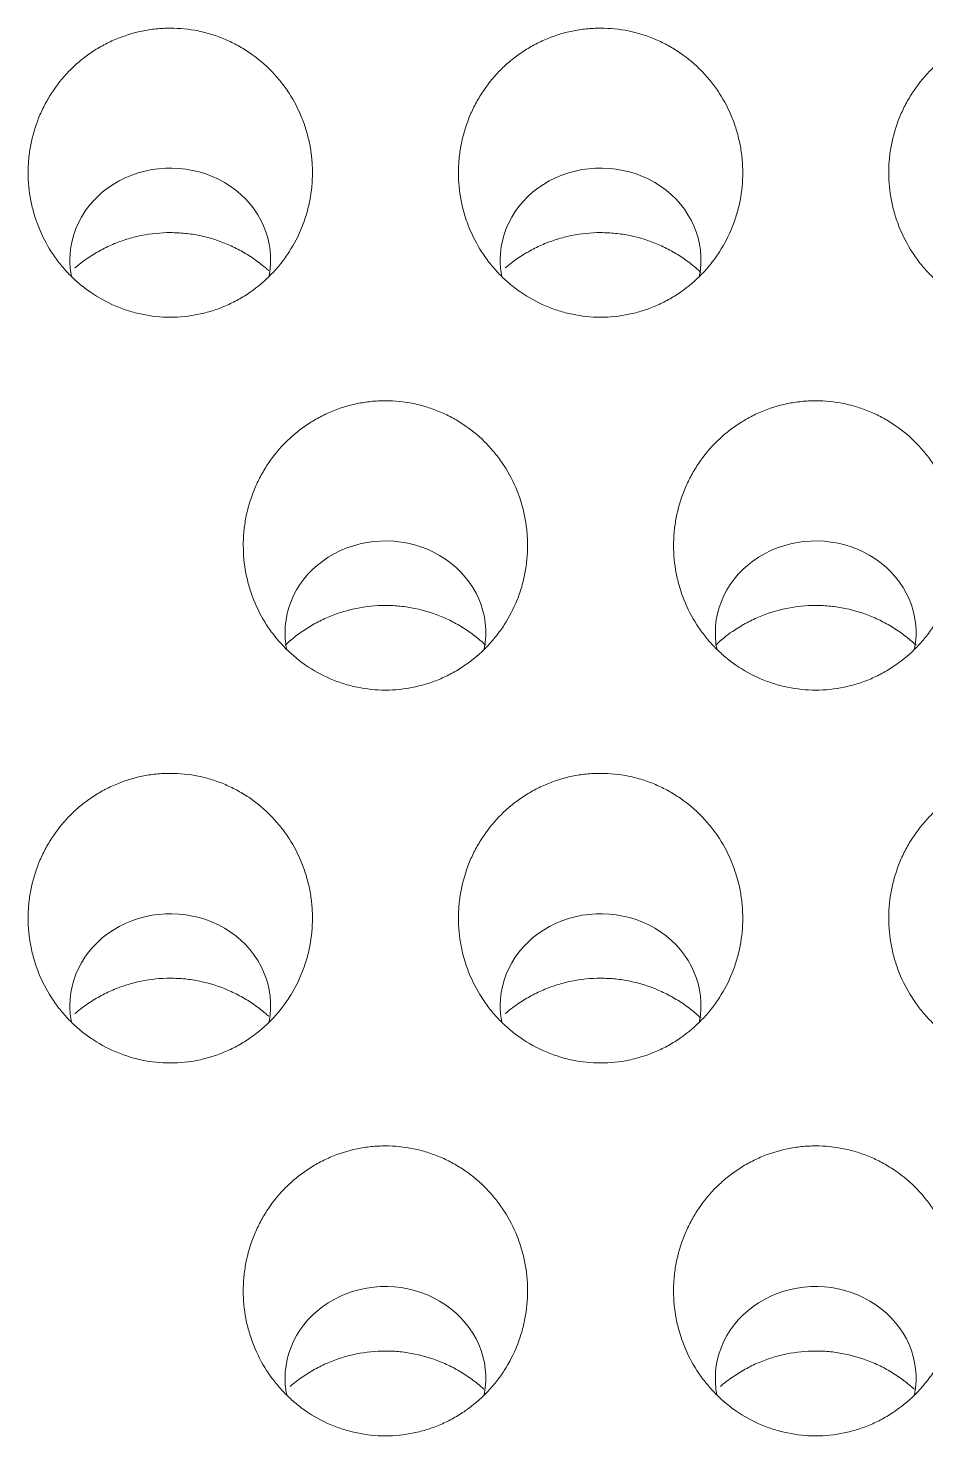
# Model space of a CAD drawing. Header units: millimetres. Extents: x 70151 to 230897, y 35202 to 113211.
# Drawn here: x 179191.67 to 179197.91, y 69203.01 to 69212.78 of the extents above; entities that cross this region are included whole.
import ezdxf

# ---------------------------------------------------------------- set-up
doc = ezdxf.new("R2010")
doc.units = ezdxf.units.MM
doc.header["$LTSCALE"] = 50
doc.layers.add('2-con', color=2, linetype='Continuous')
doc.layers.add('mark-B', color=2, linetype='Continuous', lineweight=20)

# ---------------------------------------------------------------- blocks, each defined once
blk = doc.blocks.new('무풍1WAY 대형')
at = {"layer": 'mark-B'}
for centre, start_param, end_param in [((-542.2275, -443.9593), 2.965663, 6.283185), ((-542.2275, -443.9593), 0, 0.184179), ((-539.2399, -443.9593), 2.965663, 6.283185), ((-539.2399, -443.9593), 0, 0.184179), ((-540.7337, -446.5465), 2.965959, 6.283185), ((-540.7337, -446.5465), 0, 0.183883), ((-537.7461, -446.5465), 2.965959, 6.283185), ((-537.7461, -446.5465), 0, 0.183883), ((-542.2275, -449.1338), 2.966255, 6.283185), ((-542.2275, -449.1338), 0, 0.183485), ((-539.2399, -449.1338), 2.966255, 6.283185), ((-539.2399, -449.1338), 0, 0.183485), ((-540.7337, -451.7211), 2.966544, 6.283185), ((-540.7337, -451.7211), 0, 0.183096), ((-537.7461, -451.7211), 2.966544, 6.283185), ((-537.7461, -451.7211), 0, 0.183096)]:
    blk.add_ellipse(centre, major_axis=(0.6971, 0), ratio=0.913545, start_param=start_param, end_param=end_param, dxfattribs=at)
for points, knots in [([(-542.2275, -443.5598), (-542.2938, -443.5598), (-542.3594, -443.5666), (-542.4568, -443.5868), (-542.4887, -443.5951), (-542.5511, -443.6149), (-542.6122, -443.6377), (-542.6709, -443.6665), (-542.7283, -443.6984), (-542.7564, -443.7159), (-542.8371, -443.772), (-542.8865, -443.8142), (-542.9541, -443.8844), (-542.9756, -443.909), (-543.0164, -443.9606), (-543.0353, -443.9871), (-543.0879, -444.0689), (-543.1175, -444.1264), (-543.1476, -444.2018), (-543.1533, -444.217), (-543.164, -444.2479), (-543.1689, -444.2635), (-543.1826, -444.3104), (-543.1902, -444.3418), (-543.2084, -444.4369), (-543.2145, -444.5011), (-543.2145, -444.5826), (-543.2141, -444.599), (-543.2125, -444.6315), (-543.2114, -444.6476), (-543.2067, -444.696), (-543.1976, -444.7599), (-543.1786, -444.8384), (-543.1638, -444.8848), (-543.1531, -444.9157), (-543.1474, -444.931), (-543.1171, -445.0067), (-543.0874, -445.0642), (-543.0346, -445.146), (-543.0157, -445.1725), (-542.9851, -445.211), (-542.9746, -445.2237), (-542.953, -445.2483), (-542.942, -445.2603), (-542.8854, -445.3188), (-542.8359, -445.361), (-542.7549, -445.417), (-542.7268, -445.4345), (-542.6693, -445.4662), (-542.6106, -445.4949), (-542.534, -445.5233), (-542.4866, -445.5369), (-542.4546, -445.5452), (-542.4384, -445.5489), (-542.3576, -445.5655), (-542.2925, -445.572), (-542.1942, -445.572), (-542.1613, -445.5703), (-542.0953, -445.5635), (-542.0628, -445.5585), (-541.9666, -445.5385), (-541.9044, -445.5189), (-541.8288, -445.4865), (-541.8138, -445.4796), (-541.7841, -445.465), (-541.7696, -445.4574), (-541.7266, -445.4335), (-541.6713, -445.3991), (-541.6069, -445.3495), (-541.5704, -445.3169), (-541.5465, -445.2945), (-541.5348, -445.2829), (-541.4778, -445.2238), (-541.4376, -445.1729), (-541.385, -445.0913), (-541.3688, -445.0633), (-541.339, -445.0054), (-541.3253, -444.9755), (-541.2891, -444.8849), (-541.2711, -444.823), (-541.2528, -444.7278), (-541.2482, -444.6958), (-541.2435, -444.647), (-541.2424, -444.6307), (-541.2408, -444.5983), (-541.2404, -444.5821), (-541.2405, -444.5012), (-541.2465, -444.4371), (-541.2618, -444.3575), (-541.2652, -444.3416), (-541.2729, -444.3098), (-541.2771, -444.294), (-541.2908, -444.2472), (-541.3014, -444.2165), (-541.3374, -444.1265), (-541.367, -444.0688), (-541.4114, -444), (-541.4206, -443.9864), (-541.4396, -443.9598), (-541.4494, -443.9468), (-541.4797, -443.9086), (-541.5224, -443.8597), (-541.5698, -443.815), (-541.6073, -443.7832), (-541.6201, -443.7728), (-541.6462, -443.7527), (-541.6594, -443.743), (-541.7267, -443.6964), (-541.7838, -443.6648), (-541.8591, -443.6324), (-541.8743, -443.6263), (-541.9052, -443.6148), (-541.9209, -443.6094), (-541.9681, -443.5946), (-541.9999, -443.5864), (-542.096, -443.5666), (-542.1611, -443.5598), (-542.2275, -443.5598)], [0, 0, 0, 0, 0.03125, 0.03125, 0.046875, 0.046875, 0.0625, 0.078125, 0.078125, 0.09375, 0.09375, 0.125, 0.125, 0.140625, 0.140625, 0.15625, 0.15625, 0.1875, 0.1875, 0.195313, 0.195313, 0.203125, 0.203125, 0.21875, 0.21875, 0.25, 0.25, 0.257813, 0.257813, 0.265625, 0.265625, 0.28125, 0.296875, 0.304688, 0.304688, 0.3125, 0.3125, 0.34375, 0.34375, 0.359375, 0.359375, 0.367188, 0.367188, 0.375, 0.375, 0.40625, 0.40625, 0.421875, 0.421875, 0.4375, 0.453125, 0.460938, 0.460938, 0.46875, 0.46875, 0.5, 0.5, 0.515625, 0.515625, 0.53125, 0.53125, 0.5625, 0.5625, 0.570313, 0.570313, 0.578125, 0.578125, 0.59375, 0.609375, 0.617188, 0.617188, 0.625, 0.625, 0.65625, 0.65625, 0.671875, 0.671875, 0.6875, 0.6875, 0.71875, 0.71875, 0.734375, 0.734375, 0.742188, 0.742188, 0.75, 0.75, 0.78125, 0.78125, 0.789063, 0.789063, 0.796875, 0.796875, 0.8125, 0.8125, 0.84375, 0.84375, 0.851563, 0.851563, 0.859375, 0.859375, 0.875, 0.890625, 0.890625, 0.898438, 0.898438, 0.90625, 0.90625, 0.9375, 0.9375, 0.945313, 0.945313, 0.953125, 0.953125, 0.96875, 0.96875, 1, 1, 1, 1]), ([(-539.2399, -443.5598), (-539.3063, -443.5598), (-539.3719, -443.5666), (-539.4693, -443.5868), (-539.5011, -443.5951), (-539.5635, -443.6149), (-539.6247, -443.6377), (-539.6833, -443.6665), (-539.7407, -443.6984), (-539.7689, -443.7159), (-539.8495, -443.772), (-539.8989, -443.8142), (-539.9666, -443.8844), (-539.9881, -443.909), (-540.0288, -443.9606), (-540.0478, -443.9871), (-540.1004, -444.0689), (-540.13, -444.1264), (-540.1601, -444.2018), (-540.1658, -444.217), (-540.1764, -444.2479), (-540.1814, -444.2635), (-540.1951, -444.3104), (-540.2026, -444.3418), (-540.2208, -444.4369), (-540.2269, -444.5011), (-540.2269, -444.5826), (-540.2265, -444.599), (-540.225, -444.6315), (-540.2238, -444.6476), (-540.2192, -444.696), (-540.21, -444.7599), (-540.191, -444.8384), (-540.1762, -444.8848), (-540.1656, -444.9157), (-540.1599, -444.931), (-540.1296, -445.0067), (-540.0998, -445.0642), (-540.0471, -445.146), (-540.0281, -445.1725), (-539.9976, -445.211), (-539.987, -445.2237), (-539.9655, -445.2483), (-539.9544, -445.2603), (-539.8979, -445.3188), (-539.8483, -445.361), (-539.7674, -445.417), (-539.7392, -445.4345), (-539.6818, -445.4662), (-539.6231, -445.4949), (-539.5465, -445.5233), (-539.499, -445.5369), (-539.467, -445.5452), (-539.4509, -445.5489), (-539.37, -445.5655), (-539.3049, -445.572), (-539.2066, -445.572), (-539.1738, -445.5703), (-539.1078, -445.5635), (-539.0753, -445.5585), (-538.9791, -445.5385), (-538.9168, -445.5189), (-538.8413, -445.4865), (-538.8262, -445.4796), (-538.7966, -445.465), (-538.782, -445.4574), (-538.7391, -445.4335), (-538.6837, -445.3991), (-538.6193, -445.3495), (-538.5828, -445.3169), (-538.559, -445.2945), (-538.5472, -445.2829), (-538.4902, -445.2238), (-538.4501, -445.1729), (-538.3975, -445.0913), (-538.3813, -445.0633), (-538.3514, -445.0054), (-538.3378, -444.9755), (-538.3016, -444.8849), (-538.2835, -444.823), (-538.2652, -444.7278), (-538.2606, -444.6958), (-538.256, -444.647), (-538.2548, -444.6307), (-538.2533, -444.5983), (-538.2529, -444.5821), (-538.2529, -444.5012), (-538.259, -444.4371), (-538.2742, -444.3575), (-538.2777, -444.3416), (-538.2853, -444.3098), (-538.2895, -444.294), (-538.3033, -444.2472), (-538.3139, -444.2165), (-538.3498, -444.1265), (-538.3794, -444.0688), (-538.4238, -444), (-538.433, -443.9864), (-538.452, -443.9598), (-538.4618, -443.9468), (-538.4921, -443.9086), (-538.5348, -443.8597), (-538.5823, -443.815), (-538.6197, -443.7832), (-538.6325, -443.7728), (-538.6586, -443.7527), (-538.6719, -443.743), (-538.7392, -443.6964), (-538.7962, -443.6648), (-538.8715, -443.6324), (-538.8868, -443.6263), (-538.9177, -443.6148), (-538.9334, -443.6094), (-538.9806, -443.5946), (-539.0123, -443.5864), (-539.1084, -443.5666), (-539.1736, -443.5598), (-539.2399, -443.5598)], [0, 0, 0, 0, 0.03125, 0.03125, 0.046875, 0.046875, 0.0625, 0.078125, 0.078125, 0.09375, 0.09375, 0.125, 0.125, 0.140625, 0.140625, 0.15625, 0.15625, 0.1875, 0.1875, 0.195312, 0.195312, 0.203125, 0.203125, 0.21875, 0.21875, 0.25, 0.25, 0.257812, 0.257812, 0.265625, 0.265625, 0.28125, 0.296875, 0.304687, 0.304687, 0.3125, 0.3125, 0.34375, 0.34375, 0.359375, 0.359375, 0.367187, 0.367187, 0.375, 0.375, 0.40625, 0.40625, 0.421875, 0.421875, 0.4375, 0.453125, 0.460937, 0.460937, 0.46875, 0.46875, 0.5, 0.5, 0.515625, 0.515625, 0.53125, 0.53125, 0.5625, 0.5625, 0.570312, 0.570312, 0.578125, 0.578125, 0.59375, 0.609375, 0.617187, 0.617187, 0.625, 0.625, 0.65625, 0.65625, 0.671875, 0.671875, 0.6875, 0.6875, 0.71875, 0.71875, 0.734375, 0.734375, 0.742187, 0.742187, 0.75, 0.75, 0.78125, 0.78125, 0.789062, 0.789062, 0.796875, 0.796875, 0.8125, 0.8125, 0.84375, 0.84375, 0.851562, 0.851562, 0.859375, 0.859375, 0.875, 0.890625, 0.890625, 0.898438, 0.898438, 0.90625, 0.90625, 0.9375, 0.9375, 0.945313, 0.945313, 0.953125, 0.953125, 0.96875, 0.96875, 1, 1, 1, 1]), ([(-541.5654, -443.9029), (-541.5922, -443.9258), (-541.6202, -443.9474), (-541.6636, -443.9774), (-541.678, -443.9868), (-541.7072, -444.0049), (-541.722, -444.0136), (-541.7669, -444.0384), (-541.8281, -444.0683), (-541.908, -444.0978), (-541.9574, -444.112), (-541.9908, -444.1206), (-542.0076, -444.1245), (-542.0918, -444.1418), (-542.1597, -444.1486), (-542.2622, -444.1485), (-542.2964, -444.1468), (-542.3652, -444.1397), (-542.3991, -444.1345), (-542.4993, -444.1137), (-542.5643, -444.0933), (-542.643, -444.0595), (-542.6587, -444.0523), (-542.6896, -444.0371), (-542.7048, -444.0292), (-542.7496, -444.0043), (-542.8072, -443.9684), (-542.8693, -443.9208), (-542.9028, -443.8914), (-542.9106, -443.8843)], [0, 0, 0, 0, 0.072539, 0.072539, 0.10738, 0.10738, 0.142221, 0.142221, 0.211902, 0.281583, 0.316424, 0.316424, 0.351265, 0.351265, 0.490628, 0.490628, 0.560309, 0.560309, 0.629991, 0.629991, 0.769354, 0.769354, 0.804194, 0.804194, 0.839035, 0.839035, 0.908716, 0.978398, 1, 1, 1, 1]), ([(-538.5778, -443.9029), (-538.6047, -443.9258), (-538.6327, -443.9474), (-538.676, -443.9774), (-538.6904, -443.9868), (-538.7197, -444.0049), (-538.7344, -444.0136), (-538.7793, -444.0384), (-538.8405, -444.0683), (-538.9204, -444.0978), (-538.9699, -444.112), (-539.0032, -444.1206), (-539.0201, -444.1245), (-539.1043, -444.1418), (-539.1721, -444.1486), (-539.2746, -444.1485), (-539.3089, -444.1468), (-539.3777, -444.1397), (-539.4115, -444.1345), (-539.5118, -444.1137), (-539.5767, -444.0933), (-539.6555, -444.0595), (-539.6711, -444.0523), (-539.702, -444.0371), (-539.7172, -444.0292), (-539.762, -444.0043), (-539.8197, -443.9684), (-539.8818, -443.9208), (-539.9153, -443.8914), (-539.9231, -443.8843)], [0, 0, 0, 0, 0.072539, 0.072539, 0.10738, 0.10738, 0.142221, 0.142221, 0.211902, 0.281583, 0.316424, 0.316424, 0.351265, 0.351265, 0.490628, 0.490628, 0.560309, 0.560309, 0.629991, 0.629991, 0.769354, 0.769354, 0.804194, 0.804194, 0.839035, 0.839035, 0.908716, 0.978398, 1, 1, 1, 1]), ([(-543.7212, -446.1475), (-543.7876, -446.1475), (-543.8532, -446.1543), (-543.9505, -446.1744), (-543.9823, -446.1828), (-544.0447, -446.2025), (-544.1059, -446.2252), (-544.1645, -446.254), (-544.2219, -446.2858), (-544.25, -446.3034), (-544.3307, -446.3593), (-544.3801, -446.4015), (-544.4478, -446.4716), (-544.4693, -446.4962), (-544.5101, -446.5477), (-544.529, -446.5742), (-544.5816, -446.656), (-544.6112, -446.7134), (-544.6414, -446.7887), (-544.647, -446.804), (-544.6577, -446.8348), (-544.6626, -446.8504), (-544.6763, -446.8972), (-544.6839, -446.9286), (-544.7021, -447.0236), (-544.7082, -447.0878), (-544.7082, -447.1692), (-544.7078, -447.1856), (-544.7063, -447.218), (-544.7051, -447.2342), (-544.7005, -447.2825), (-544.6913, -447.3463), (-544.6723, -447.4248), (-544.6575, -447.4712), (-544.6468, -447.502), (-544.6411, -447.5174), (-544.6108, -447.593), (-544.5811, -447.6504), (-544.5283, -447.7321), (-544.5093, -447.7586), (-544.4788, -447.7971), (-544.4682, -447.8097), (-544.4467, -447.8343), (-544.4356, -447.8463), (-544.379, -447.9048), (-544.3295, -447.9469), (-544.2621, -447.9935), (-544.2483, -448.0025), (-544.2202, -448.0199), (-544.206, -448.0282), (-544.163, -448.0519), (-544.1043, -448.0806), (-544.0277, -448.1089), (-543.9802, -448.1225), (-543.9483, -448.1308), (-543.9321, -448.1345), (-543.8513, -448.1511), (-543.7862, -448.1576), (-543.688, -448.1575), (-543.6551, -448.1559), (-543.5892, -448.1491), (-543.5566, -448.1441), (-543.4605, -448.1242), (-543.3982, -448.1046), (-543.3227, -448.0722), (-543.3077, -448.0653), (-543.2781, -448.0507), (-543.2635, -448.0431), (-543.2205, -448.0193), (-543.1652, -447.9849), (-543.1008, -447.9354), (-543.0643, -447.9028), (-543.0404, -447.8805), (-543.0287, -447.8689), (-542.9717, -447.8098), (-542.9315, -447.759), (-542.8789, -447.6775), (-542.8627, -447.6495), (-542.8328, -447.5917), (-542.8191, -447.5618), (-542.783, -447.4713), (-542.7649, -447.4094), (-542.7466, -447.3143), (-542.742, -447.2823), (-542.7373, -447.2336), (-542.7362, -447.2173), (-542.7346, -447.1849), (-542.7343, -447.1687), (-542.7343, -447.0879), (-542.7403, -447.0238), (-542.7556, -446.9442), (-542.759, -446.9283), (-542.7667, -446.8966), (-542.7709, -446.8808), (-542.7846, -446.834), (-542.7952, -446.8034), (-542.8312, -446.7134), (-542.8609, -446.6559), (-542.9052, -446.5871), (-542.9145, -446.5735), (-542.9335, -446.547), (-542.9433, -446.534), (-542.9736, -446.4958), (-543.0163, -446.4469), (-543.0638, -446.4023), (-543.1012, -446.3705), (-543.114, -446.3602), (-543.1401, -446.3401), (-543.1534, -446.3304), (-543.2207, -446.2839), (-543.2777, -446.2523), (-543.3529, -446.22), (-543.3682, -446.2139), (-543.3991, -446.2024), (-543.4148, -446.1971), (-543.462, -446.1822), (-543.4937, -446.174), (-543.5898, -446.1543), (-543.6549, -446.1475), (-543.7212, -446.1475)], [0, 0, 0, 0, 0.03125, 0.03125, 0.046875, 0.046875, 0.0625, 0.078125, 0.078125, 0.09375, 0.09375, 0.125, 0.125, 0.140625, 0.140625, 0.15625, 0.15625, 0.1875, 0.1875, 0.195312, 0.195312, 0.203125, 0.203125, 0.21875, 0.21875, 0.25, 0.25, 0.257812, 0.257812, 0.265625, 0.265625, 0.28125, 0.296875, 0.304687, 0.304687, 0.3125, 0.3125, 0.34375, 0.34375, 0.359375, 0.359375, 0.367187, 0.367187, 0.375, 0.375, 0.40625, 0.40625, 0.414062, 0.414062, 0.421875, 0.421875, 0.4375, 0.453125, 0.460937, 0.460937, 0.46875, 0.46875, 0.5, 0.5, 0.515625, 0.515625, 0.53125, 0.53125, 0.5625, 0.5625, 0.570312, 0.570312, 0.578125, 0.578125, 0.59375, 0.609375, 0.617187, 0.617187, 0.625, 0.625, 0.65625, 0.65625, 0.671875, 0.671875, 0.6875, 0.6875, 0.71875, 0.71875, 0.734375, 0.734375, 0.742187, 0.742187, 0.75, 0.75, 0.78125, 0.78125, 0.789062, 0.789062, 0.796875, 0.796875, 0.8125, 0.8125, 0.84375, 0.84375, 0.851562, 0.851562, 0.859375, 0.859375, 0.875, 0.890625, 0.890625, 0.898437, 0.898437, 0.90625, 0.90625, 0.9375, 0.9375, 0.945312, 0.945312, 0.953125, 0.953125, 0.96875, 0.96875, 1, 1, 1, 1]), ([(-540.7337, -446.1475), (-540.8, -446.1475), (-540.8656, -446.1543), (-540.9629, -446.1744), (-540.9948, -446.1828), (-541.0572, -446.2025), (-541.1183, -446.2252), (-541.177, -446.254), (-541.2343, -446.2858), (-541.2625, -446.3034), (-541.3432, -446.3593), (-541.3926, -446.4015), (-541.4602, -446.4716), (-541.4817, -446.4962), (-541.5225, -446.5477), (-541.5414, -446.5742), (-541.5941, -446.656), (-541.6237, -446.7134), (-541.6538, -446.7887), (-541.6595, -446.804), (-541.6701, -446.8348), (-541.6751, -446.8504), (-541.6888, -446.8972), (-541.6964, -446.9286), (-541.7145, -447.0236), (-541.7207, -447.0878), (-541.7207, -447.1692), (-541.7203, -447.1856), (-541.7187, -447.218), (-541.7176, -447.2342), (-541.7129, -447.2825), (-541.7037, -447.3463), (-541.6848, -447.4248), (-541.6699, -447.4712), (-541.6593, -447.502), (-541.6536, -447.5174), (-541.6232, -447.593), (-541.5935, -447.6504), (-541.5408, -447.7321), (-541.5218, -447.7586), (-541.4912, -447.7971), (-541.4807, -447.8097), (-541.4591, -447.8343), (-541.4481, -447.8463), (-541.3915, -447.9048), (-541.3419, -447.9469), (-541.2745, -447.9935), (-541.2607, -448.0025), (-541.2327, -448.0199), (-541.2185, -448.0282), (-541.1754, -448.0519), (-541.1167, -448.0806), (-541.0401, -448.1089), (-540.9927, -448.1225), (-540.9607, -448.1308), (-540.9446, -448.1345), (-540.8638, -448.1511), (-540.7987, -448.1576), (-540.7004, -448.1575), (-540.6676, -448.1559), (-540.6016, -448.1491), (-540.5691, -448.1441), (-540.473, -448.1242), (-540.4107, -448.1046), (-540.3352, -448.0722), (-540.3201, -448.0653), (-540.2905, -448.0507), (-540.2759, -448.0431), (-540.233, -448.0193), (-540.1777, -447.9849), (-540.1132, -447.9354), (-540.0767, -447.9028), (-540.0529, -447.8805), (-540.0411, -447.8689), (-539.9841, -447.8098), (-539.9439, -447.759), (-539.8914, -447.6775), (-539.8751, -447.6495), (-539.8453, -447.5917), (-539.8316, -447.5618), (-539.7954, -447.4713), (-539.7773, -447.4094), (-539.759, -447.3143), (-539.7544, -447.2823), (-539.7498, -447.2336), (-539.7486, -447.2173), (-539.7471, -447.1849), (-539.7467, -447.1687), (-539.7467, -447.0879), (-539.7528, -447.0238), (-539.7681, -446.9442), (-539.7715, -446.9283), (-539.7791, -446.8966), (-539.7834, -446.8808), (-539.7971, -446.834), (-539.8077, -446.8034), (-539.8437, -446.7134), (-539.8733, -446.6559), (-539.9177, -446.5871), (-539.9269, -446.5735), (-539.9459, -446.547), (-539.9557, -446.534), (-539.986, -446.4958), (-540.0288, -446.4469), (-540.0762, -446.4023), (-540.1136, -446.3705), (-540.1264, -446.3602), (-540.1525, -446.3401), (-540.1658, -446.3304), (-540.2331, -446.2839), (-540.2901, -446.2523), (-540.3654, -446.22), (-540.3806, -446.2139), (-540.4116, -446.2024), (-540.4273, -446.1971), (-540.4744, -446.1822), (-540.5062, -446.174), (-540.6022, -446.1543), (-540.6674, -446.1475), (-540.7337, -446.1475)], [0, 0, 0, 0, 0.03125, 0.03125, 0.046875, 0.046875, 0.0625, 0.078125, 0.078125, 0.09375, 0.09375, 0.125, 0.125, 0.140625, 0.140625, 0.15625, 0.15625, 0.1875, 0.1875, 0.195313, 0.195313, 0.203125, 0.203125, 0.21875, 0.21875, 0.25, 0.25, 0.257813, 0.257813, 0.265625, 0.265625, 0.28125, 0.296875, 0.304688, 0.304688, 0.3125, 0.3125, 0.34375, 0.34375, 0.359375, 0.359375, 0.367188, 0.367188, 0.375, 0.375, 0.40625, 0.40625, 0.414063, 0.414063, 0.421875, 0.421875, 0.4375, 0.453125, 0.460938, 0.460938, 0.46875, 0.46875, 0.5, 0.5, 0.515625, 0.515625, 0.53125, 0.53125, 0.5625, 0.5625, 0.570313, 0.570313, 0.578125, 0.578125, 0.59375, 0.609375, 0.617188, 0.617188, 0.625, 0.625, 0.65625, 0.65625, 0.671875, 0.671875, 0.6875, 0.6875, 0.71875, 0.71875, 0.734375, 0.734375, 0.742188, 0.742188, 0.75, 0.75, 0.78125, 0.78125, 0.789063, 0.789063, 0.796875, 0.796875, 0.8125, 0.8125, 0.84375, 0.84375, 0.851563, 0.851563, 0.859375, 0.859375, 0.875, 0.890625, 0.890625, 0.898438, 0.898438, 0.90625, 0.90625, 0.9375, 0.9375, 0.945313, 0.945313, 0.953125, 0.953125, 0.96875, 0.96875, 1, 1, 1, 1]), ([(-537.7461, -446.1475), (-537.8125, -446.1475), (-537.8781, -446.1543), (-537.9754, -446.1744), (-538.0073, -446.1828), (-538.0696, -446.2025), (-538.1308, -446.2252), (-538.1894, -446.254), (-538.2468, -446.2858), (-538.2749, -446.3034), (-538.3556, -446.3593), (-538.405, -446.4015), (-538.4727, -446.4716), (-538.4942, -446.4962), (-538.535, -446.5477), (-538.5539, -446.5742), (-538.6065, -446.656), (-538.6361, -446.7134), (-538.6663, -446.7887), (-538.6719, -446.804), (-538.6826, -446.8348), (-538.6876, -446.8504), (-538.7012, -446.8972), (-538.7088, -446.9286), (-538.727, -447.0236), (-538.7331, -447.0878), (-538.7331, -447.1692), (-538.7327, -447.1856), (-538.7312, -447.218), (-538.73, -447.2342), (-538.7254, -447.2825), (-538.7162, -447.3463), (-538.6972, -447.4248), (-538.6824, -447.4712), (-538.6717, -447.502), (-538.666, -447.5174), (-538.6357, -447.593), (-538.606, -447.6504), (-538.5532, -447.7321), (-538.5343, -447.7586), (-538.5037, -447.7971), (-538.4931, -447.8097), (-538.4716, -447.8343), (-538.4605, -447.8463), (-538.4039, -447.9048), (-538.3544, -447.9469), (-538.287, -447.9935), (-538.2732, -448.0025), (-538.2451, -448.0199), (-538.2309, -448.0282), (-538.1879, -448.0519), (-538.1292, -448.0806), (-538.0526, -448.1089), (-538.0052, -448.1225), (-537.9732, -448.1308), (-537.957, -448.1345), (-537.8762, -448.1511), (-537.8112, -448.1576), (-537.7129, -448.1575), (-537.68, -448.1559), (-537.6141, -448.1491), (-537.5816, -448.1441), (-537.4854, -448.1242), (-537.4231, -448.1046), (-537.3476, -448.0722), (-537.3326, -448.0653), (-537.303, -448.0507), (-537.2884, -448.0431), (-537.2454, -448.0193), (-537.1901, -447.9849), (-537.1257, -447.9354), (-537.0892, -447.9028), (-537.0653, -447.8805), (-537.0536, -447.8689), (-536.9966, -447.8098), (-536.9564, -447.759), (-536.9038, -447.6775), (-536.8876, -447.6495), (-536.8577, -447.5917), (-536.8441, -447.5618), (-536.8079, -447.4713), (-536.7898, -447.4094), (-536.7715, -447.3143), (-536.7669, -447.2823), (-536.7622, -447.2336), (-536.7611, -447.2173), (-536.7595, -447.1849), (-536.7592, -447.1687), (-536.7592, -447.0879), (-536.7652, -447.0238), (-536.7805, -446.9442), (-536.7839, -446.9283), (-536.7916, -446.8966), (-536.7958, -446.8808), (-536.8096, -446.834), (-536.8201, -446.8034), (-536.8561, -446.7134), (-536.8858, -446.6559), (-536.9301, -446.5871), (-536.9394, -446.5735), (-536.9584, -446.547), (-536.9682, -446.534), (-536.9985, -446.4958), (-537.0412, -446.4469), (-537.0887, -446.4023), (-537.1261, -446.3705), (-537.1389, -446.3602), (-537.165, -446.3401), (-537.1783, -446.3304), (-537.2456, -446.2839), (-537.3026, -446.2523), (-537.3778, -446.22), (-537.3931, -446.2139), (-537.424, -446.2024), (-537.4397, -446.1971), (-537.4869, -446.1822), (-537.5186, -446.174), (-537.6147, -446.1543), (-537.6798, -446.1475), (-537.7461, -446.1475)], [0, 0, 0, 0, 0.03125, 0.03125, 0.046875, 0.046875, 0.0625, 0.078125, 0.078125, 0.09375, 0.09375, 0.125, 0.125, 0.140625, 0.140625, 0.15625, 0.15625, 0.1875, 0.1875, 0.195313, 0.195313, 0.203125, 0.203125, 0.21875, 0.21875, 0.25, 0.25, 0.257813, 0.257813, 0.265625, 0.265625, 0.28125, 0.296875, 0.304688, 0.304688, 0.3125, 0.3125, 0.34375, 0.34375, 0.359375, 0.359375, 0.367188, 0.367188, 0.375, 0.375, 0.40625, 0.40625, 0.414063, 0.414063, 0.421875, 0.421875, 0.4375, 0.453125, 0.460938, 0.460938, 0.46875, 0.46875, 0.5, 0.5, 0.515625, 0.515625, 0.53125, 0.53125, 0.5625, 0.5625, 0.570313, 0.570313, 0.578125, 0.578125, 0.59375, 0.609375, 0.617188, 0.617188, 0.625, 0.625, 0.65625, 0.65625, 0.671875, 0.671875, 0.6875, 0.6875, 0.71875, 0.71875, 0.734375, 0.734375, 0.742188, 0.742188, 0.75, 0.75, 0.78125, 0.78125, 0.789063, 0.789063, 0.796875, 0.796875, 0.8125, 0.8125, 0.84375, 0.84375, 0.851563, 0.851563, 0.859375, 0.859375, 0.875, 0.890625, 0.890625, 0.898438, 0.898438, 0.90625, 0.90625, 0.9375, 0.9375, 0.945313, 0.945313, 0.953125, 0.953125, 0.96875, 0.96875, 1, 1, 1, 1]), ([(-540.0716, -446.4901), (-540.0985, -446.5131), (-540.1266, -446.5348), (-540.1701, -446.5648), (-540.1845, -446.5742), (-540.2137, -446.5923), (-540.2285, -446.6009), (-540.2733, -446.6256), (-540.3345, -446.6555), (-540.4143, -446.685), (-540.4638, -446.6991), (-540.4971, -446.7077), (-540.514, -446.7116), (-540.5981, -446.7289), (-540.6659, -446.7357), (-540.7684, -446.7356), (-540.8026, -446.7339), (-540.8713, -446.7268), (-540.9052, -446.7216), (-541.0054, -446.7009), (-541.0703, -446.6805), (-541.149, -446.6467), (-541.1647, -446.6395), (-541.1956, -446.6244), (-541.2108, -446.6165), (-541.2555, -446.5917), (-541.3132, -446.5558), (-541.3803, -446.5044), (-541.4183, -446.4705), (-541.4306, -446.4589)], [0, 0, 0, 0, 0.071861, 0.071861, 0.106244, 0.106244, 0.140628, 0.140628, 0.209394, 0.27816, 0.312544, 0.312544, 0.346927, 0.346927, 0.484459, 0.484459, 0.553226, 0.553226, 0.621992, 0.621992, 0.759525, 0.759525, 0.793908, 0.793908, 0.828291, 0.828291, 0.897058, 0.965824, 1, 1, 1, 1]), ([(-537.084, -446.4901), (-537.1109, -446.5131), (-537.1391, -446.5348), (-537.1825, -446.5648), (-537.1969, -446.5742), (-537.2261, -446.5923), (-537.2409, -446.6009), (-537.2858, -446.6256), (-537.347, -446.6555), (-537.4268, -446.685), (-537.4762, -446.6991), (-537.5096, -446.7077), (-537.5264, -446.7116), (-537.6106, -446.7289), (-537.6784, -446.7357), (-537.7808, -446.7356), (-537.8151, -446.7339), (-537.8838, -446.7268), (-537.9177, -446.7216), (-538.0179, -446.7009), (-538.0828, -446.6805), (-538.1615, -446.6467), (-538.1772, -446.6395), (-538.208, -446.6244), (-538.2232, -446.6165), (-538.268, -446.5917), (-538.3257, -446.5558), (-538.3878, -446.5082), (-538.4214, -446.4788), (-538.4293, -446.4716)], [0, 0, 0, 0, 0.072782, 0.072782, 0.107606, 0.107606, 0.14243, 0.14243, 0.212077, 0.281725, 0.316548, 0.316548, 0.351372, 0.351372, 0.490667, 0.490667, 0.560315, 0.560315, 0.629962, 0.629962, 0.769257, 0.769257, 0.804081, 0.804081, 0.838904, 0.838904, 0.908552, 0.978199, 1, 1, 1, 1]), ([(-542.2275, -448.7353), (-542.2938, -448.7353), (-542.3594, -448.742), (-542.4566, -448.7622), (-542.4885, -448.7705), (-542.5509, -448.7902), (-542.612, -448.8129), (-542.6706, -448.8416), (-542.728, -448.8734), (-542.7561, -448.8909), (-542.8368, -448.9468), (-542.8862, -448.9889), (-542.9539, -449.059), (-542.9754, -449.0835), (-543.0162, -449.135), (-543.0351, -449.1614), (-543.0878, -449.2431), (-543.1174, -449.3004), (-543.1475, -449.3757), (-543.1532, -449.391), (-543.1639, -449.4218), (-543.1688, -449.4374), (-543.1825, -449.4841), (-543.1901, -449.5155), (-543.2083, -449.6104), (-543.2144, -449.6746), (-543.2144, -449.7559), (-543.214, -449.7723), (-543.2125, -449.8047), (-543.2113, -449.8209), (-543.2067, -449.8691), (-543.1975, -449.9329), (-543.1785, -450.0113), (-543.1637, -450.0577), (-543.153, -450.0885), (-543.1473, -450.1038), (-543.1169, -450.1794), (-543.0872, -450.2368), (-543.0344, -450.3184), (-543.0155, -450.3448), (-542.9849, -450.3833), (-542.9743, -450.3959), (-542.9528, -450.4204), (-542.9417, -450.4324), (-542.8851, -450.4908), (-542.8356, -450.5329), (-542.7681, -450.5794), (-542.7544, -450.5884), (-542.7263, -450.6057), (-542.7121, -450.614), (-542.6691, -450.6378), (-542.6104, -450.6664), (-542.5338, -450.6947), (-542.4864, -450.7082), (-542.4544, -450.7165), (-542.4383, -450.7202), (-542.3575, -450.7367), (-542.2925, -450.7433), (-542.1942, -450.7432), (-542.1614, -450.7415), (-542.0954, -450.7348), (-542.0629, -450.7297), (-541.9668, -450.7099), (-541.9046, -450.6903), (-541.8291, -450.658), (-541.814, -450.6511), (-541.7844, -450.6366), (-541.7698, -450.629), (-541.7269, -450.6052), (-541.6716, -450.5708), (-541.6071, -450.5214), (-541.5706, -450.4889), (-541.5468, -450.4665), (-541.5351, -450.455), (-541.478, -450.396), (-541.4378, -450.3452), (-541.3852, -450.2638), (-541.369, -450.2358), (-541.3391, -450.178), (-541.3254, -450.1482), (-541.2892, -450.0578), (-541.2712, -449.9959), (-541.2528, -449.9009), (-541.2482, -449.8689), (-541.2436, -449.8202), (-541.2424, -449.804), (-541.2409, -449.7716), (-541.2405, -449.7554), (-541.2405, -449.6747), (-541.2466, -449.6106), (-541.2619, -449.5311), (-541.2653, -449.5152), (-541.273, -449.4836), (-541.2772, -449.4678), (-541.2909, -449.421), (-541.3015, -449.3904), (-541.3375, -449.3005), (-541.3672, -449.243), (-541.4116, -449.1742), (-541.4208, -449.1607), (-541.4398, -449.1342), (-541.4496, -449.1212), (-541.4799, -449.0831), (-541.5227, -449.0343), (-541.5701, -448.9898), (-541.6075, -448.958), (-541.6203, -448.9476), (-541.6465, -448.9276), (-541.6597, -448.918), (-541.727, -448.8715), (-541.784, -448.8399), (-541.8593, -448.8077), (-541.8745, -448.8016), (-541.9055, -448.7901), (-541.9211, -448.7848), (-541.9683, -448.77), (-542, -448.7618), (-542.096, -448.742), (-542.1612, -448.7353), (-542.2275, -448.7353)], [0, 0, 0, 0, 0.03125, 0.03125, 0.046875, 0.046875, 0.0625, 0.078125, 0.078125, 0.09375, 0.09375, 0.125, 0.125, 0.140625, 0.140625, 0.15625, 0.15625, 0.1875, 0.1875, 0.195313, 0.195313, 0.203125, 0.203125, 0.21875, 0.21875, 0.25, 0.25, 0.257813, 0.257813, 0.265625, 0.265625, 0.28125, 0.296875, 0.304688, 0.304688, 0.3125, 0.3125, 0.34375, 0.34375, 0.359375, 0.359375, 0.367188, 0.367188, 0.375, 0.375, 0.40625, 0.40625, 0.414063, 0.414063, 0.421875, 0.421875, 0.4375, 0.453125, 0.460938, 0.460938, 0.46875, 0.46875, 0.5, 0.5, 0.515625, 0.515625, 0.53125, 0.53125, 0.5625, 0.5625, 0.570313, 0.570313, 0.578125, 0.578125, 0.59375, 0.609375, 0.617188, 0.617188, 0.625, 0.625, 0.65625, 0.65625, 0.671875, 0.671875, 0.6875, 0.6875, 0.71875, 0.71875, 0.734375, 0.734375, 0.742188, 0.742188, 0.75, 0.75, 0.78125, 0.78125, 0.789063, 0.789063, 0.796875, 0.796875, 0.8125, 0.8125, 0.84375, 0.84375, 0.851563, 0.851563, 0.859375, 0.859375, 0.875, 0.890625, 0.890625, 0.898438, 0.898438, 0.90625, 0.90625, 0.9375, 0.9375, 0.945313, 0.945313, 0.953125, 0.953125, 0.96875, 0.96875, 1, 1, 1, 1]), ([(-539.2399, -448.7353), (-539.3062, -448.7353), (-539.3718, -448.742), (-539.4691, -448.7622), (-539.5009, -448.7705), (-539.5633, -448.7902), (-539.6244, -448.8129), (-539.6831, -448.8416), (-539.7404, -448.8734), (-539.7686, -448.8909), (-539.8493, -448.9468), (-539.8987, -448.9889), (-539.9664, -449.059), (-539.9878, -449.0835), (-540.0286, -449.135), (-540.0476, -449.1614), (-540.1002, -449.2431), (-540.1298, -449.3004), (-540.16, -449.3757), (-540.1657, -449.391), (-540.1763, -449.4218), (-540.1813, -449.4374), (-540.195, -449.4841), (-540.2025, -449.5155), (-540.2207, -449.6104), (-540.2269, -449.6746), (-540.2269, -449.7559), (-540.2265, -449.7723), (-540.2249, -449.8047), (-540.2238, -449.8209), (-540.2191, -449.8691), (-540.2099, -449.9329), (-540.1909, -450.0113), (-540.1761, -450.0577), (-540.1654, -450.0885), (-540.1597, -450.1038), (-540.1294, -450.1794), (-540.0996, -450.2368), (-540.0469, -450.3184), (-540.0279, -450.3448), (-539.9973, -450.3833), (-539.9868, -450.3959), (-539.9652, -450.4204), (-539.9542, -450.4324), (-539.8976, -450.4908), (-539.848, -450.5329), (-539.7806, -450.5794), (-539.7668, -450.5884), (-539.7388, -450.6057), (-539.7246, -450.614), (-539.6815, -450.6378), (-539.6229, -450.6664), (-539.5463, -450.6947), (-539.4988, -450.7082), (-539.4669, -450.7165), (-539.4507, -450.7202), (-539.37, -450.7367), (-539.3049, -450.7433), (-539.2067, -450.7432), (-539.1738, -450.7415), (-539.1079, -450.7348), (-539.0754, -450.7297), (-538.9793, -450.7099), (-538.917, -450.6903), (-538.8415, -450.658), (-538.8265, -450.6511), (-538.7969, -450.6366), (-538.7823, -450.629), (-538.7393, -450.6052), (-538.684, -450.5708), (-538.6196, -450.5214), (-538.5831, -450.4889), (-538.5592, -450.4665), (-538.5475, -450.455), (-538.4905, -450.396), (-538.4503, -450.3452), (-538.3977, -450.2638), (-538.3814, -450.2358), (-538.3516, -450.178), (-538.3379, -450.1482), (-538.3017, -450.0578), (-538.2836, -449.9959), (-538.2653, -449.9009), (-538.2607, -449.8689), (-538.256, -449.8202), (-538.2549, -449.804), (-538.2533, -449.7716), (-538.253, -449.7554), (-538.253, -449.6747), (-538.2591, -449.6106), (-538.2743, -449.5311), (-538.2778, -449.5152), (-538.2854, -449.4836), (-538.2897, -449.4678), (-538.3034, -449.421), (-538.314, -449.3904), (-538.35, -449.3005), (-538.3796, -449.243), (-538.424, -449.1742), (-538.4333, -449.1607), (-538.4523, -449.1342), (-538.4621, -449.1212), (-538.4924, -449.0831), (-538.5351, -449.0343), (-538.5826, -448.9898), (-538.62, -448.958), (-538.6328, -448.9476), (-538.6589, -448.9276), (-538.6722, -448.918), (-538.7395, -448.8715), (-538.7965, -448.8399), (-538.8717, -448.8077), (-538.887, -448.8016), (-538.9179, -448.7901), (-538.9336, -448.7848), (-538.9808, -448.77), (-539.0125, -448.7618), (-539.1085, -448.742), (-539.1736, -448.7353), (-539.2399, -448.7353)], [0, 0, 0, 0, 0.03125, 0.03125, 0.046875, 0.046875, 0.0625, 0.078125, 0.078125, 0.09375, 0.09375, 0.125, 0.125, 0.140625, 0.140625, 0.15625, 0.15625, 0.1875, 0.1875, 0.195313, 0.195313, 0.203125, 0.203125, 0.21875, 0.21875, 0.25, 0.25, 0.257813, 0.257813, 0.265625, 0.265625, 0.28125, 0.296875, 0.304688, 0.304688, 0.3125, 0.3125, 0.34375, 0.34375, 0.359375, 0.359375, 0.367188, 0.367188, 0.375, 0.375, 0.40625, 0.40625, 0.414063, 0.414063, 0.421875, 0.421875, 0.4375, 0.453125, 0.460938, 0.460938, 0.46875, 0.46875, 0.5, 0.5, 0.515625, 0.515625, 0.53125, 0.53125, 0.5625, 0.5625, 0.570313, 0.570313, 0.578125, 0.578125, 0.59375, 0.609375, 0.617188, 0.617188, 0.625, 0.625, 0.65625, 0.65625, 0.671875, 0.671875, 0.6875, 0.6875, 0.71875, 0.71875, 0.734375, 0.734375, 0.742188, 0.742188, 0.75, 0.75, 0.78125, 0.78125, 0.789063, 0.789063, 0.796875, 0.796875, 0.8125, 0.8125, 0.84375, 0.84375, 0.851563, 0.851563, 0.859375, 0.859375, 0.875, 0.890625, 0.890625, 0.898438, 0.898438, 0.90625, 0.90625, 0.9375, 0.9375, 0.945313, 0.945313, 0.953125, 0.953125, 0.96875, 0.96875, 1, 1, 1, 1]), ([(-541.5309, -449.0466), (-541.5681, -449.0814), (-541.6077, -449.1134), (-541.6641, -449.1523), (-541.6785, -449.1616), (-541.7077, -449.1797), (-541.7225, -449.1883), (-541.7673, -449.213), (-541.8285, -449.2428), (-541.9083, -449.2723), (-541.9577, -449.2864), (-541.991, -449.295), (-542.0079, -449.2989), (-542.092, -449.3161), (-542.1598, -449.3229), (-542.2621, -449.3228), (-542.2963, -449.3211), (-542.365, -449.314), (-542.3989, -449.3088), (-542.499, -449.2881), (-542.5639, -449.2678), (-542.6426, -449.2341), (-542.6583, -449.2269), (-542.6891, -449.2118), (-542.7043, -449.2039), (-542.7491, -449.1791), (-542.8067, -449.1433), (-542.8739, -449.0919), (-542.9119, -449.058), (-542.9244, -449.0463)], [0, 0, 0, 0, 0.10024, 0.10024, 0.133564, 0.133564, 0.166889, 0.166889, 0.233538, 0.300187, 0.333511, 0.333511, 0.366835, 0.366835, 0.500133, 0.500133, 0.566782, 0.566782, 0.633431, 0.633431, 0.766729, 0.766729, 0.800053, 0.800053, 0.833378, 0.833378, 0.900027, 0.966676, 1, 1, 1, 1]), ([(-538.5434, -449.0466), (-538.5805, -449.0814), (-538.6202, -449.1134), (-538.6766, -449.1523), (-538.6909, -449.1616), (-538.7201, -449.1797), (-538.7349, -449.1883), (-538.7798, -449.213), (-538.8409, -449.2428), (-538.9207, -449.2723), (-538.9702, -449.2864), (-539.0035, -449.295), (-539.0203, -449.2989), (-539.1044, -449.3161), (-539.1722, -449.3229), (-539.2746, -449.3228), (-539.3088, -449.3211), (-539.3775, -449.314), (-539.4113, -449.3088), (-539.5115, -449.2881), (-539.5764, -449.2678), (-539.655, -449.2341), (-539.6707, -449.2269), (-539.7016, -449.2118), (-539.7167, -449.2039), (-539.7615, -449.1791), (-539.8192, -449.1433), (-539.8863, -449.0919), (-539.9244, -449.058), (-539.9368, -449.0463)], [0, 0, 0, 0, 0.10024, 0.10024, 0.133564, 0.133564, 0.166889, 0.166889, 0.233538, 0.300187, 0.333511, 0.333511, 0.366835, 0.366835, 0.500133, 0.500133, 0.566782, 0.566782, 0.633431, 0.633431, 0.766729, 0.766729, 0.800053, 0.800053, 0.833378, 0.833378, 0.900027, 0.966676, 1, 1, 1, 1]), ([(-543.7212, -451.3231), (-543.7875, -451.3231), (-543.8531, -451.3298), (-543.9503, -451.3499), (-543.9822, -451.3582), (-544.0445, -451.3779), (-544.1056, -451.4006), (-544.1643, -451.4292), (-544.2216, -451.461), (-544.2498, -451.4784), (-544.3305, -451.5343), (-544.3798, -451.5763), (-544.4476, -451.6463), (-544.4691, -451.6708), (-544.5098, -451.7222), (-544.5288, -451.7487), (-544.5815, -451.8302), (-544.6111, -451.8875), (-544.6412, -451.9627), (-544.6469, -451.978), (-544.6576, -452.0088), (-544.6625, -452.0243), (-544.6762, -452.0711), (-544.6838, -452.1024), (-544.702, -452.1973), (-544.7082, -452.2614), (-544.7082, -452.3427), (-544.7078, -452.359), (-544.7062, -452.3914), (-544.705, -452.4076), (-544.7004, -452.4558), (-544.6912, -452.5195), (-544.6722, -452.5978), (-544.6574, -452.6442), (-544.6467, -452.6749), (-544.641, -452.6903), (-544.6106, -452.7657), (-544.5809, -452.8231), (-544.5281, -452.9046), (-544.5091, -452.931), (-544.4785, -452.9694), (-544.468, -452.982), (-544.4464, -453.0066), (-544.4354, -453.0185), (-544.3788, -453.0768), (-544.3292, -453.1188), (-544.2618, -453.1653), (-544.248, -453.1743), (-544.22, -453.1916), (-544.2058, -453.1999), (-544.1627, -453.2236), (-544.1041, -453.2522), (-544.0275, -453.2804), (-543.9801, -453.2939), (-543.9481, -453.3022), (-543.932, -453.3059), (-543.8512, -453.3224), (-543.7862, -453.3289), (-543.688, -453.3289), (-543.6552, -453.3272), (-543.5893, -453.3205), (-543.5568, -453.3154), (-543.4607, -453.2956), (-543.3984, -453.2761), (-543.323, -453.2438), (-543.3079, -453.2369), (-543.2783, -453.2224), (-543.2638, -453.2148), (-543.2208, -453.1911), (-543.1655, -453.1568), (-543.1011, -453.1074), (-543.0645, -453.0749), (-543.0407, -453.0526), (-543.029, -453.0411), (-542.9719, -452.9821), (-542.9317, -452.9314), (-542.8791, -452.8501), (-542.8628, -452.8221), (-542.833, -452.7644), (-542.8193, -452.7346), (-542.7831, -452.6442), (-542.765, -452.5825), (-542.7467, -452.4875), (-542.742, -452.4555), (-542.7374, -452.4069), (-542.7362, -452.3906), (-542.7347, -452.3583), (-542.7343, -452.3421), (-542.7343, -452.2615), (-542.7404, -452.1974), (-542.7557, -452.118), (-542.7591, -452.1021), (-542.7668, -452.0705), (-542.771, -452.0547), (-542.7848, -452.008), (-542.7954, -451.9774), (-542.8314, -451.8876), (-542.861, -451.8301), (-542.9055, -451.7614), (-542.9147, -451.7479), (-542.9337, -451.7214), (-542.9435, -451.7085), (-542.9738, -451.6704), (-543.0166, -451.6217), (-543.064, -451.5772), (-543.1015, -451.5454), (-543.1143, -451.5351), (-543.1404, -451.5151), (-543.1536, -451.5055), (-543.2209, -451.459), (-543.2779, -451.4276), (-543.3532, -451.3953), (-543.3684, -451.3892), (-543.3993, -451.3778), (-543.415, -451.3725), (-543.4622, -451.3577), (-543.4939, -451.3495), (-543.5899, -451.3298), (-543.655, -451.3231), (-543.7212, -451.3231)], [0, 0, 0, 0, 0.03125, 0.03125, 0.046875, 0.046875, 0.0625, 0.078125, 0.078125, 0.09375, 0.09375, 0.125, 0.125, 0.140625, 0.140625, 0.15625, 0.15625, 0.1875, 0.1875, 0.195313, 0.195313, 0.203125, 0.203125, 0.21875, 0.21875, 0.25, 0.25, 0.257813, 0.257813, 0.265625, 0.265625, 0.28125, 0.296875, 0.304688, 0.304688, 0.3125, 0.3125, 0.34375, 0.34375, 0.359375, 0.359375, 0.367188, 0.367188, 0.375, 0.375, 0.40625, 0.40625, 0.414063, 0.414063, 0.421875, 0.421875, 0.4375, 0.453125, 0.460938, 0.460938, 0.46875, 0.46875, 0.5, 0.5, 0.515625, 0.515625, 0.53125, 0.53125, 0.5625, 0.5625, 0.570313, 0.570313, 0.578125, 0.578125, 0.59375, 0.609375, 0.617188, 0.617188, 0.625, 0.625, 0.65625, 0.65625, 0.671875, 0.671875, 0.6875, 0.6875, 0.71875, 0.71875, 0.734375, 0.734375, 0.742188, 0.742188, 0.75, 0.75, 0.78125, 0.78125, 0.789063, 0.789063, 0.796875, 0.796875, 0.8125, 0.8125, 0.84375, 0.84375, 0.851563, 0.851563, 0.859375, 0.859375, 0.875, 0.890625, 0.890625, 0.898438, 0.898438, 0.90625, 0.90625, 0.9375, 0.9375, 0.945313, 0.945313, 0.953125, 0.953125, 0.96875, 0.96875, 1, 1, 1, 1]), ([(-540.7337, -451.3231), (-540.8, -451.3231), (-540.8655, -451.3298), (-540.9628, -451.3499), (-540.9946, -451.3582), (-541.057, -451.3779), (-541.1181, -451.4006), (-541.1767, -451.4292), (-541.2341, -451.461), (-541.2622, -451.4784), (-541.3429, -451.5343), (-541.3923, -451.5763), (-541.46, -451.6463), (-541.4815, -451.6708), (-541.5223, -451.7222), (-541.5412, -451.7487), (-541.5939, -451.8302), (-541.6235, -451.8875), (-541.6537, -451.9627), (-541.6594, -451.978), (-541.67, -452.0088), (-541.675, -452.0243), (-541.6887, -452.0711), (-541.6963, -452.1024), (-541.7145, -452.1973), (-541.7206, -452.2614), (-541.7206, -452.3427), (-541.7202, -452.359), (-541.7187, -452.3914), (-541.7175, -452.4076), (-541.7129, -452.4558), (-541.7037, -452.5195), (-541.6847, -452.5978), (-541.6698, -452.6442), (-541.6592, -452.6749), (-541.6534, -452.6903), (-541.6231, -452.7657), (-541.5933, -452.8231), (-541.5405, -452.9046), (-541.5216, -452.931), (-541.491, -452.9694), (-541.4804, -452.982), (-541.4589, -453.0066), (-541.4478, -453.0185), (-541.3912, -453.0768), (-541.3417, -453.1188), (-541.2742, -453.1653), (-541.2604, -453.1743), (-541.2324, -453.1916), (-541.2182, -453.1999), (-541.1752, -453.2236), (-541.1165, -453.2522), (-541.04, -453.2804), (-540.9925, -453.2939), (-540.9606, -453.3022), (-540.9444, -453.3059), (-540.8637, -453.3224), (-540.7987, -453.3289), (-540.7005, -453.3289), (-540.6676, -453.3272), (-540.6017, -453.3205), (-540.5692, -453.3154), (-540.4731, -453.2956), (-540.4109, -453.2761), (-540.3354, -453.2438), (-540.3204, -453.2369), (-540.2908, -453.2224), (-540.2762, -453.2148), (-540.2333, -453.1911), (-540.1779, -453.1568), (-540.1135, -453.1074), (-540.077, -453.0749), (-540.0531, -453.0526), (-540.0414, -453.0411), (-539.9844, -452.9821), (-539.9442, -452.9314), (-539.8915, -452.8501), (-539.8753, -452.8221), (-539.8454, -452.7644), (-539.8317, -452.7346), (-539.7955, -452.6442), (-539.7774, -452.5825), (-539.7591, -452.4875), (-539.7545, -452.4555), (-539.7498, -452.4069), (-539.7487, -452.3906), (-539.7471, -452.3583), (-539.7468, -452.3421), (-539.7468, -452.2615), (-539.7529, -452.1974), (-539.7681, -452.118), (-539.7716, -452.1021), (-539.7792, -452.0705), (-539.7835, -452.0547), (-539.7972, -452.008), (-539.8078, -451.9774), (-539.8438, -451.8876), (-539.8735, -451.8301), (-539.9179, -451.7614), (-539.9271, -451.7479), (-539.9462, -451.7214), (-539.956, -451.7085), (-539.9863, -451.6704), (-540.029, -451.6217), (-540.0765, -451.5772), (-540.1139, -451.5454), (-540.1267, -451.5351), (-540.1528, -451.5151), (-540.1661, -451.5055), (-540.2334, -451.459), (-540.2904, -451.4276), (-540.3656, -451.3953), (-540.3809, -451.3892), (-540.4118, -451.3778), (-540.4275, -451.3725), (-540.4746, -451.3577), (-540.5063, -451.3495), (-540.6023, -451.3298), (-540.6674, -451.3231), (-540.7337, -451.3231)], [0, 0, 0, 0, 0.03125, 0.03125, 0.046875, 0.046875, 0.0625, 0.078125, 0.078125, 0.09375, 0.09375, 0.125, 0.125, 0.140625, 0.140625, 0.15625, 0.15625, 0.1875, 0.1875, 0.195312, 0.195312, 0.203125, 0.203125, 0.21875, 0.21875, 0.25, 0.25, 0.257812, 0.257812, 0.265625, 0.265625, 0.28125, 0.296875, 0.304687, 0.304687, 0.3125, 0.3125, 0.34375, 0.34375, 0.359375, 0.359375, 0.367187, 0.367187, 0.375, 0.375, 0.40625, 0.40625, 0.414062, 0.414062, 0.421875, 0.421875, 0.4375, 0.453125, 0.460937, 0.460937, 0.46875, 0.46875, 0.5, 0.5, 0.515625, 0.515625, 0.53125, 0.53125, 0.5625, 0.5625, 0.570313, 0.570313, 0.578125, 0.578125, 0.59375, 0.609375, 0.617188, 0.617188, 0.625, 0.625, 0.65625, 0.65625, 0.671875, 0.671875, 0.6875, 0.6875, 0.71875, 0.71875, 0.734375, 0.734375, 0.742188, 0.742188, 0.75, 0.75, 0.78125, 0.78125, 0.789063, 0.789063, 0.796875, 0.796875, 0.8125, 0.8125, 0.84375, 0.84375, 0.851563, 0.851563, 0.859375, 0.859375, 0.875, 0.890625, 0.890625, 0.898438, 0.898438, 0.90625, 0.90625, 0.9375, 0.9375, 0.945313, 0.945313, 0.953125, 0.953125, 0.96875, 0.96875, 1, 1, 1, 1]), ([(-537.7461, -451.3231), (-537.8124, -451.3231), (-537.878, -451.3298), (-537.9752, -451.3499), (-538.0071, -451.3582), (-538.0694, -451.3779), (-538.1305, -451.4006), (-538.1892, -451.4292), (-538.2465, -451.461), (-538.2747, -451.4784), (-538.3554, -451.5343), (-538.4047, -451.5763), (-538.4725, -451.6463), (-538.494, -451.6708), (-538.5347, -451.7222), (-538.5537, -451.7487), (-538.6064, -451.8302), (-538.636, -451.8875), (-538.6661, -451.9627), (-538.6718, -451.978), (-538.6825, -452.0088), (-538.6875, -452.0243), (-538.7011, -452.0711), (-538.7087, -452.1024), (-538.7269, -452.1973), (-538.7331, -452.2614), (-538.7331, -452.3427), (-538.7327, -452.359), (-538.7311, -452.3914), (-538.7299, -452.4076), (-538.7253, -452.4558), (-538.7161, -452.5195), (-538.6971, -452.5978), (-538.6823, -452.6442), (-538.6716, -452.6749), (-538.6659, -452.6903), (-538.6355, -452.7657), (-538.6058, -452.8231), (-538.553, -452.9046), (-538.534, -452.931), (-538.5034, -452.9694), (-538.4929, -452.982), (-538.4713, -453.0066), (-538.4603, -453.0185), (-538.4037, -453.0768), (-538.3541, -453.1188), (-538.2867, -453.1653), (-538.2729, -453.1743), (-538.2449, -453.1916), (-538.2307, -453.1999), (-538.1877, -453.2236), (-538.129, -453.2522), (-538.0524, -453.2804), (-538.005, -453.2939), (-537.973, -453.3022), (-537.9569, -453.3059), (-537.8761, -453.3224), (-537.8111, -453.3289), (-537.7129, -453.3289), (-537.6801, -453.3272), (-537.6142, -453.3205), (-537.5817, -453.3154), (-537.4856, -453.2956), (-537.4234, -453.2761), (-537.3479, -453.2438), (-537.3328, -453.2369), (-537.3032, -453.2224), (-537.2887, -453.2148), (-537.2457, -453.1911), (-537.1904, -453.1568), (-537.126, -453.1074), (-537.0894, -453.0749), (-537.0656, -453.0526), (-537.0539, -453.0411), (-536.9968, -452.9821), (-536.9566, -452.9314), (-536.904, -452.8501), (-536.8877, -452.8221), (-536.8579, -452.7644), (-536.8442, -452.7346), (-536.808, -452.6442), (-536.7899, -452.5825), (-536.7716, -452.4875), (-536.7669, -452.4555), (-536.7623, -452.4069), (-536.7611, -452.3906), (-536.7596, -452.3583), (-536.7592, -452.3421), (-536.7592, -452.2615), (-536.7653, -452.1974), (-536.7806, -452.118), (-536.784, -452.1021), (-536.7917, -452.0705), (-536.7959, -452.0547), (-536.8097, -452.008), (-536.8203, -451.9774), (-536.8563, -451.8876), (-536.8859, -451.8301), (-536.9304, -451.7614), (-536.9396, -451.7479), (-536.9586, -451.7214), (-536.9684, -451.7085), (-536.9987, -451.6704), (-537.0415, -451.6217), (-537.0889, -451.5772), (-537.1264, -451.5454), (-537.1392, -451.5351), (-537.1653, -451.5151), (-537.1785, -451.5055), (-537.2458, -451.459), (-537.3028, -451.4276), (-537.3781, -451.3953), (-537.3933, -451.3892), (-537.4242, -451.3778), (-537.4399, -451.3725), (-537.4871, -451.3577), (-537.5188, -451.3495), (-537.6148, -451.3298), (-537.6799, -451.3231), (-537.7461, -451.3231)], [0, 0, 0, 0, 0.03125, 0.03125, 0.046875, 0.046875, 0.0625, 0.078125, 0.078125, 0.09375, 0.09375, 0.125, 0.125, 0.140625, 0.140625, 0.15625, 0.15625, 0.1875, 0.1875, 0.195312, 0.195312, 0.203125, 0.203125, 0.21875, 0.21875, 0.25, 0.25, 0.257812, 0.257812, 0.265625, 0.265625, 0.28125, 0.296875, 0.304687, 0.304687, 0.3125, 0.3125, 0.34375, 0.34375, 0.359375, 0.359375, 0.367187, 0.367187, 0.375, 0.375, 0.40625, 0.40625, 0.414062, 0.414062, 0.421875, 0.421875, 0.4375, 0.453125, 0.460937, 0.460937, 0.46875, 0.46875, 0.5, 0.5, 0.515625, 0.515625, 0.53125, 0.53125, 0.5625, 0.5625, 0.570312, 0.570312, 0.578125, 0.578125, 0.59375, 0.609375, 0.617187, 0.617187, 0.625, 0.625, 0.65625, 0.65625, 0.671875, 0.671875, 0.6875, 0.6875, 0.71875, 0.71875, 0.734375, 0.734375, 0.742187, 0.742187, 0.75, 0.75, 0.78125, 0.78125, 0.789062, 0.789062, 0.796875, 0.796875, 0.8125, 0.8125, 0.84375, 0.84375, 0.851562, 0.851562, 0.859375, 0.859375, 0.875, 0.890625, 0.890625, 0.898437, 0.898437, 0.90625, 0.90625, 0.9375, 0.9375, 0.945312, 0.945312, 0.953125, 0.953125, 0.96875, 0.96875, 1, 1, 1, 1]), ([(-540.0715, -451.6647), (-540.0986, -451.6879), (-540.1269, -451.7097), (-540.1706, -451.7397), (-540.185, -451.7491), (-540.2142, -451.7671), (-540.2289, -451.7757), (-540.2738, -451.8004), (-540.3349, -451.8301), (-540.4147, -451.8595), (-540.4641, -451.8736), (-540.4974, -451.8822), (-540.5142, -451.8861), (-540.5983, -451.9032), (-540.666, -451.91), (-540.7683, -451.91), (-540.8025, -451.9082), (-540.8712, -451.9012), (-540.905, -451.896), (-541.0051, -451.8753), (-541.07, -451.855), (-541.1486, -451.8214), (-541.1643, -451.8142), (-541.1951, -451.7991), (-541.2103, -451.7913), (-541.255, -451.7665), (-541.3127, -451.7308), (-541.3798, -451.6794), (-541.4179, -451.6456), (-541.4304, -451.6339), (-541.4305, -451.6338), (-541.4305, -451.6337)], [0, 0, 0, 0, 0.072341, 0.072341, 0.106691, 0.106691, 0.141041, 0.141041, 0.209742, 0.278442, 0.312792, 0.312792, 0.347142, 0.347142, 0.484543, 0.484543, 0.553243, 0.553243, 0.621943, 0.621943, 0.759344, 0.759344, 0.793694, 0.793694, 0.828044, 0.828044, 0.896744, 0.965444, 0.999794, 0.999794, 1, 1, 1, 1]), ([(-537.084, -451.6647), (-537.111, -451.6879), (-537.1394, -451.7097), (-537.183, -451.7397), (-537.1974, -451.7491), (-537.2266, -451.7671), (-537.2414, -451.7757), (-537.2862, -451.8004), (-537.3473, -451.8301), (-537.4271, -451.8595), (-537.4765, -451.8736), (-537.5098, -451.8822), (-537.5266, -451.8861), (-537.6107, -451.9032), (-537.6785, -451.91), (-537.7808, -451.91), (-537.815, -451.9082), (-537.8836, -451.9012), (-537.9175, -451.896), (-538.0176, -451.8753), (-538.0824, -451.855), (-538.1611, -451.8214), (-538.1767, -451.8142), (-538.2076, -451.7991), (-538.2227, -451.7913), (-538.2675, -451.7665), (-538.3251, -451.7308), (-538.3874, -451.6831), (-538.4212, -451.6537), (-538.4292, -451.6464)], [0, 0, 0, 0, 0.073262, 0.073262, 0.108049, 0.108049, 0.142837, 0.142837, 0.212411, 0.281986, 0.316774, 0.316774, 0.351561, 0.351561, 0.490711, 0.490711, 0.560285, 0.560285, 0.62986, 0.62986, 0.76901, 0.76901, 0.803797, 0.803797, 0.838585, 0.838585, 0.908159, 0.977734, 1, 1, 1, 1])]:
    blk.add_open_spline(points, degree=3, knots=knots, dxfattribs=at)
blk = doc.blocks.new('dpdjzjs')
at = {"layer": 'mark-B', "rotation": 180}
blk.add_blockref('무풍1WAY 대형', (178654.9147, 88751.491), dxfattribs=at)

msp = doc.modelspace()

# ---------------------------------------------------------------- block references
at = {"layer": '2-con'}
msp.add_blockref('dpdjzjs', (0, -19992.0434), dxfattribs=at)

doc.saveas('drawing.dxf')
